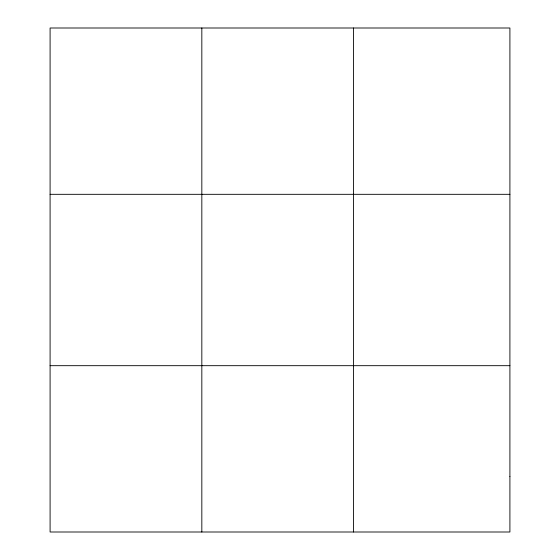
<?xml version="1.0" encoding="UTF-8"?>
<svg xmlns="http://www.w3.org/2000/svg" width="560" height="560" viewBox="0 0 560 560"><rect width="100%" height="100%" fill="white"/><g stroke="black" fill="none" stroke-linecap="round" stroke-linejoin="round"><path stroke-width="0.84" d="M201.831 532L201.831 28M353.57 532L353.57 28M50.092 194.32L509.908 194.32M50.092 365.68L509.908 365.68M509.908 476.56L509.908 532L50.092 532L50.092 28L509.908 28L509.908 476.56"/></g></svg>
